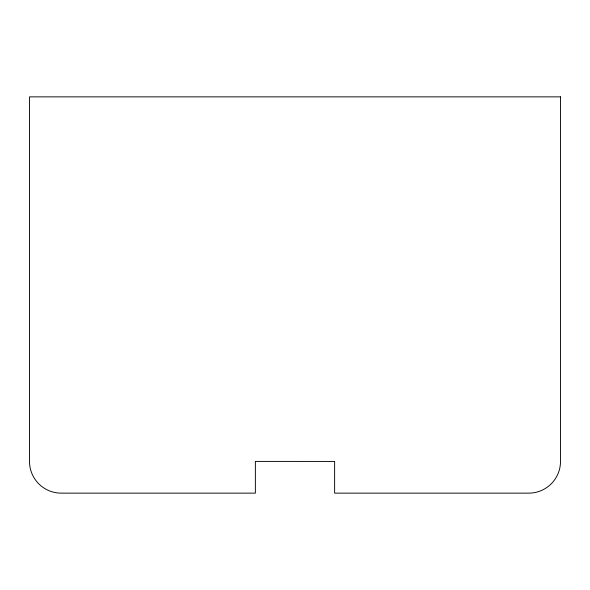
<?xml version="1.0" encoding="UTF-8"?>
<svg xmlns="http://www.w3.org/2000/svg" width="590" height="590" viewBox="0 0 590 590"><rect width="100%" height="100%" fill="white"/><g stroke="black" fill="none" stroke-linecap="round" stroke-linejoin="round"><path stroke-width="0.89" d="M560.5 96.863L29.5 96.863L29.5 461.432A31.705 31.705 0 0 0 61.205 493.137L255.374 493.137L255.374 461.41L334.626 461.432L334.626 493.137L528.795 493.137A31.705 31.705 0 0 0 560.5 461.432L560.5 96.863"/></g></svg>
